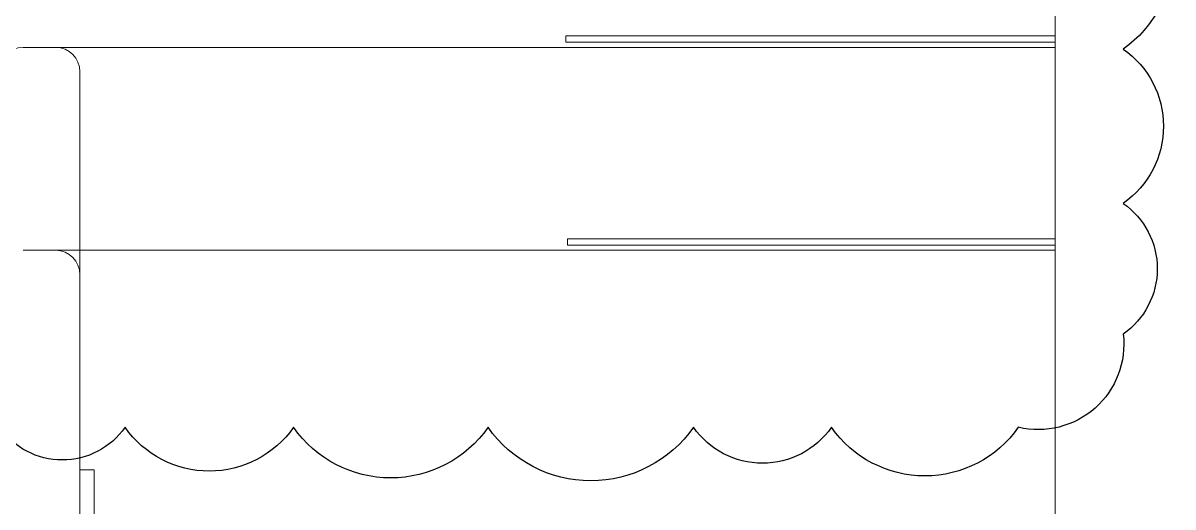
# Model space of a CAD drawing. Header units: metres. Extents: x -232 to 581, y 30 to 789.
# Drawn here: x 223.543 to 224.958, y 674.78 to 675.376 of the extents above; entities that cross this region are included whole.
import ezdxf

# ---------------------------------------------------------------- set-up
doc = ezdxf.new("R2010")
doc.units = ezdxf.units.M
doc.layers.add('A-WALL', color=250, linetype='Continuous', lineweight=20)
doc.layers.add('baños', color=140, linetype='Continuous', lineweight=0)
doc.styles.get("Standard").update_dxf_attribs({"font": 'arial.ttf'})

# ---------------------------------------------------------------- blocks, each defined once
blk = doc.blocks.new('21.11.2025 LN09 2DO NIVEL')
at = {"layer": 'A-WALL', "color": 18, "true_color": 0x000000}
for p, q in [((263.4785, 159.9614), (263.4785, 157.8314)), ((262.2485, 158.0014), (262.2085, 158.0014)), ((262.2785, 157.9714), (262.2785, 156.4914)), ((263.4785, 157.8314), (263.4785, 156.4914))]:
    blk.add_line(p, q, dxfattribs=at)
for centre, start, end in [((262.2085, 157.9714), 90, 180), ((262.2485, 157.9714), 0, 90)]:
    blk.add_arc(centre, 0.03, start, end, dxfattribs=at)
at = {"layer": 'baños', "color": 18, "true_color": 0x000000}
blk.add_line((262.2485, 158.0014), (263.4785, 158.0014), dxfattribs=at)
blk.add_lwpolyline([(263.4785, 158.0155), (262.8764, 158.0155), (262.8764, 158.0078), (263.4785, 158.0078)], close=True, dxfattribs=at)
at = {"layer": 'baños', "color": 18, "linetype": 'Continuous', "true_color": 0x000000, "flags": 8}
for tag, p in [('TRADENAME', (265.5139, 159.7825, 0)), ('MODELNUMBER', (265.5139, 159.7825, 0)), ('PRODUCT', (265.5139, 159.7825, 0)), ('MATERIAL', (265.5139, 159.7824, 0)), ('MODELNUMBER', (266.6886, 159.7825, 0)), ('PRODUCT', (266.6886, 159.7825, 0)), ('TRADENAME', (266.6886, 159.7825, 0)), ('MATERIAL', (266.6886, 159.7824, 0))]:
    blk.add_attdef(tag, p, '', height=0.0000254, rotation=180.0001, dxfattribs=at)
blk = doc.blocks.new('20.03.2026 LN 09 SEGUNDO NIVEL ARQ')
at = {"layer": 'A-WALL', "color": 5}
for p, q in [((81.7459, -42.8386), (81.7459, -44.8686)), ((81.7459, -44.8686), (81.7459, -46.2086)), ((80.5159, -44.9486), (80.4759, -44.9486)), ((80.5459, -44.9786), (80.5459, -46.2086))]:
    blk.add_line(p, q, dxfattribs=at)
blk.add_arc((80.5159, -44.9786), 0.03, 0, 90, dxfattribs=at)
at = {"layer": 'baños', "color": 5}
blk.add_line((80.5159, -44.9486), (81.7459, -44.9486), dxfattribs=at)
for points in [[(81.7459, -44.9345), (81.1459, -44.9345), (81.1459, -44.9423), (81.7459, -44.9423)], [(80.5459, -45.3689), (80.5633, -45.3689), (80.5633, -45.2189), (80.5459, -45.2189)]]:
    blk.add_lwpolyline(points, close=True, dxfattribs=at)
at = {"layer": 'baños', "color": 5, "linetype": 'Continuous', "flags": 8}
for tag, p in [('MODELNUMBER', (83.7813, -42.9175, 0)), ('MATERIAL', (83.7813, -42.9176, 0)), ('PRODUCT', (83.7813, -42.9176, 0)), ('TRADENAME', (83.7813, -42.9176, 0)), ('MODELNUMBER', (84.956, -42.9175, 0)), ('TRADENAME', (84.956, -42.9176, 0)), ('MATERIAL', (84.956, -42.9176, 0)), ('PRODUCT', (84.956, -42.9176, 0))]:
    blk.add_attdef(tag, p, '', height=0.0000254, rotation=180.0001, dxfattribs=at)
at = {"layer": 'baños', "color": 5, "linetype": 'Continuous'}
for tag, p, rotation in [('TRADENAME', (85.8912, -56.9933), 180.0001), ('MODELNUMBER', (85.8912, -56.9934), 180.0001), ('MATERIAL', (85.8914, -56.9932), 180.0001), ('PRODUCT', (85.8914, -56.9933), 180.0001), ('MODELNUMBER', (86.6008, -56.9934), 179.9999), ('MATERIAL', (86.6008, -56.9932), 179.9999), ('PRODUCT', (86.6008, -56.9933), 179.9999), ('TRADENAME', (86.6008, -56.9933), 179.9999)]:
    blk.add_attdef(tag, p, '', height=0.0000254, rotation=rotation, dxfattribs=at)

msp = doc.modelspace()

# ---------------------------------------------------------------- linework, layer by layer
at = {"color": 6}
msp.add_lwpolyline([(224.8965, 675.5795, -0.520567), (224.8965, 675.3444, -0.520567), (224.8965, 675.1543, -0.520567), (224.8965, 674.9933, -0.520567), (224.7674, 674.8785, -0.520567), (224.5375, 674.8785, -0.520567), (224.3677, 674.8785, -0.520567), (224.1149, 674.8785, -0.520567), (223.8755, 674.8785, -0.520567), (223.6683, 674.8785, -0.520567), (223.5138, 674.8785, -0.520567), (223.3215, 674.8785, -0.520567), (223.1133, 674.8785, -0.520567), (222.9785, 674.8785, -0.520567), (222.7641, 674.8785, -0.520567), (222.5809, 674.8785, -0.520567), (222.4022, 674.8785, -0.520567), (222.4022, 675.0361, -0.520567), (222.4022, 675.2075, -0.520567), (222.4022, 675.4089, -0.520567)], format="xyb", dxfattribs=at)

# ---------------------------------------------------------------- block references
at = {"color": 1}
for name, p in [('20.03.2026 LN 09 SEGUNDO NIVEL ARQ', (143.0668, 720.0451)), ('21.11.2025 LN09 2DO NIVEL', (-38.6658, 517.345))]:
    msp.add_blockref(name, p, dxfattribs=at)

doc.saveas('drawing.dxf')
